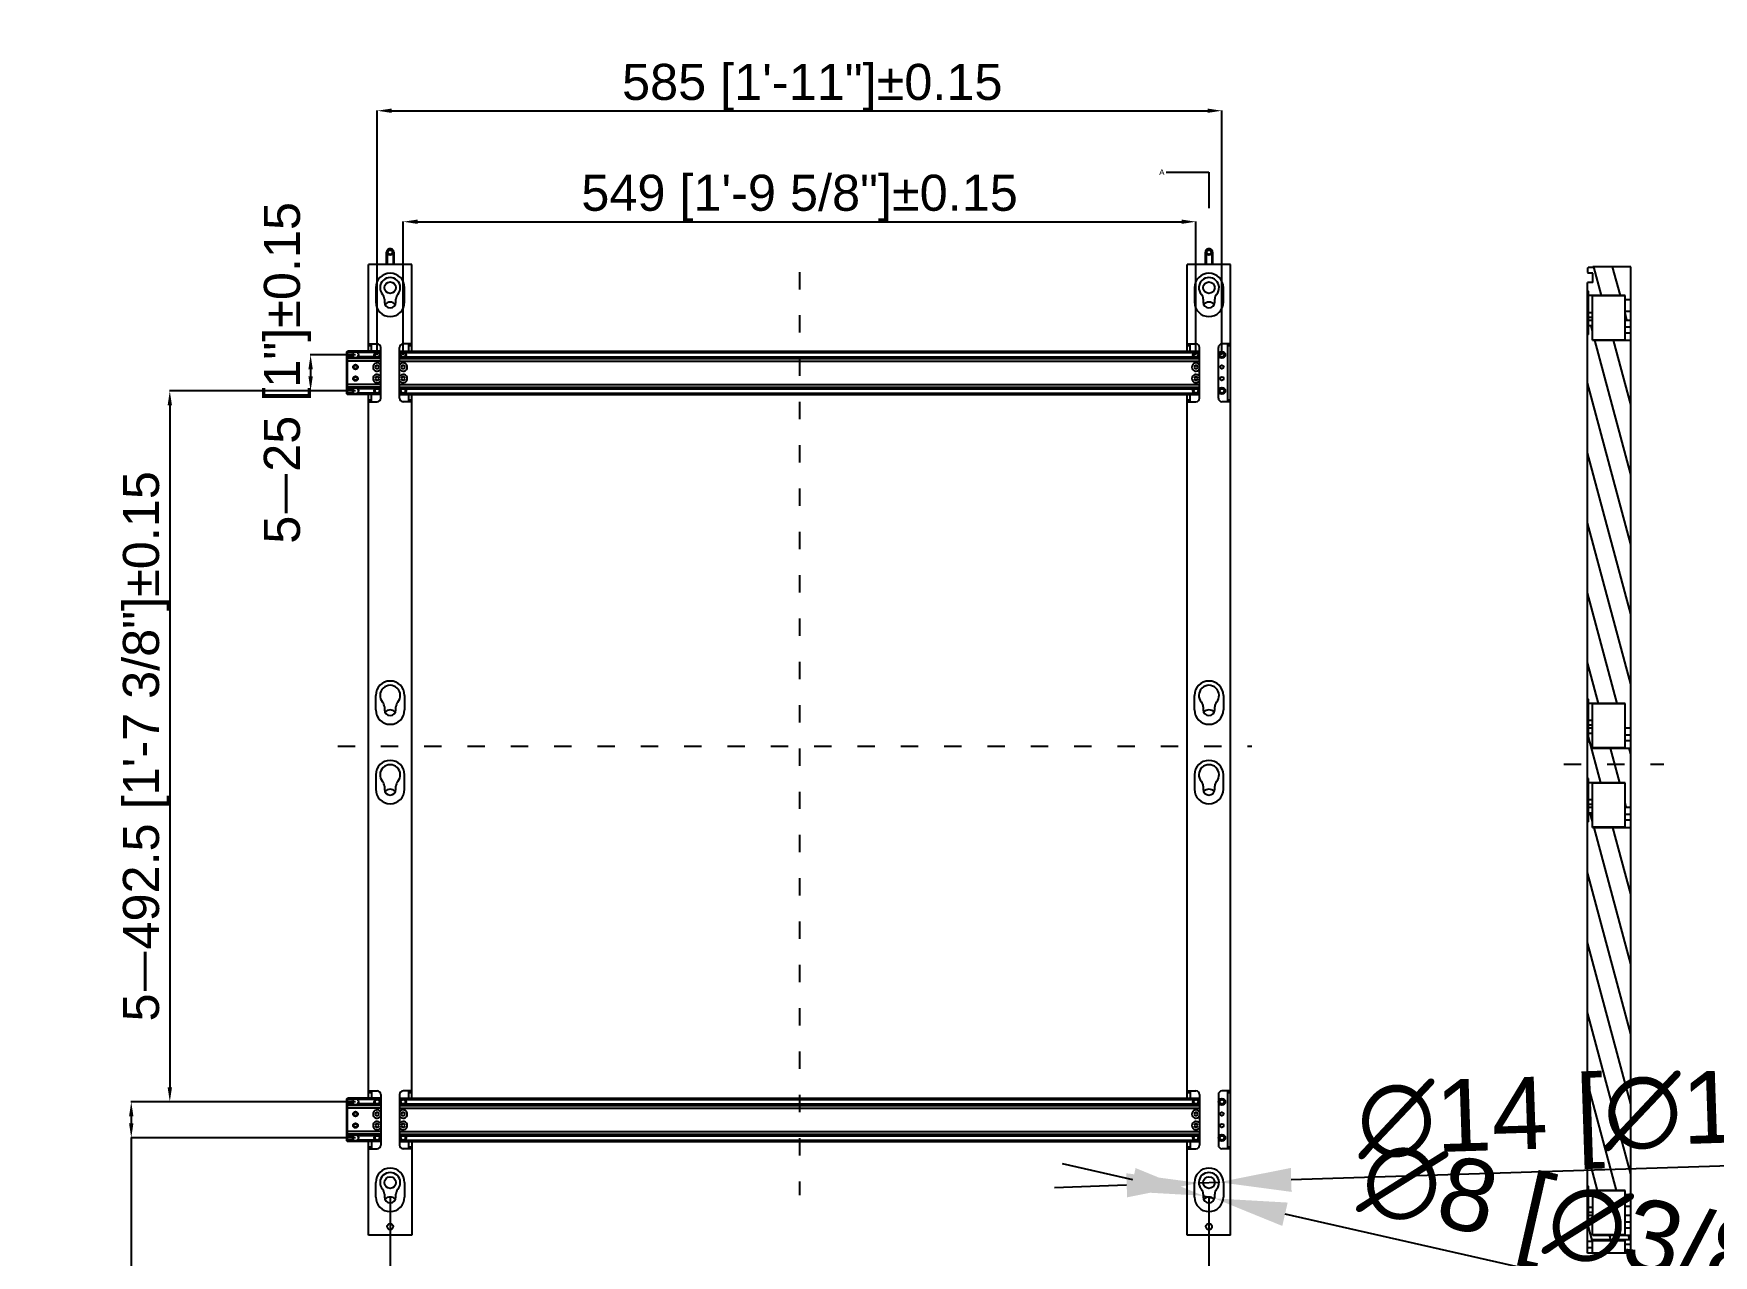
# Model space of a CAD drawing. Header units: millimetres. Extents: x 710 to 26878, y 589 to 5187.
# Drawn here: x 11193 to 12357, y 1411 to 2257 of the extents above; entities that cross this region are included whole.
import ezdxf

# ---------------------------------------------------------------- set-up
doc = ezdxf.new("R2010")
doc.units = ezdxf.units.MM
doc.linetypes.add('ACAD_ISO03W100', pattern=[30, 12, -18])
doc.linetypes.add('CENTER', pattern=[0.6, 0.375, -0.075, 0.075, -0.075])
doc.layers.add('02___PRT_ALL_AXES', color=7, linetype='Continuous')
doc.layers.add('center', color=1, linetype='CENTER')
doc.styles.get("Standard").update_dxf_attribs({"font": 'arial.ttf'})
doc.dimstyles.new('ISO-25', dxfattribs={"dimtxt": 50, "dimasz": 50, "dimexe": 1.25, "dimexo": 0.625, "dimtad": 1, "dimtxsty": 'Standard', "dimcen": 2.5, "dimadec": 0, "dimazin": 0, "dimtfac": 1, "dimtmove": 0, "dimatfit": 3, "dimfxl": 1, "dimarcsym": 0})
doc.dimstyles.get("Standard").update_dxf_attribs({"dimtxt": 0.18, "dimasz": 0.18, "dimexe": 0.18, "dimexo": 0.0625, "dimgap": 0.09, "dimtad": 0, "dimtih": 1, "dimtoh": 1, "dimdec": 4, "dimzin": 0, "dimdsep": 46, "dimtxsty": 'Standard', "dimcen": 0.09, "dimadec": 0, "dimazin": 0, "dimtfac": 1, "dimtdec": 4, "dimtofl": 0, "dimtmove": 0, "dimatfit": 3, "dimfxl": 1, "dimtolj": 1, "dimtzin": 0, "dimarcsym": 0})
doc.dimstyles.new('缩小5倍', dxfattribs={"dimtxt": 25, "dimasz": 10, "dimexe": 0.18, "dimexo": 0.0625, "dimgap": 0.09, "dimtad": 1, "dimtoh": 1, "dimdec": 3, "dimzin": 9, "dimdsep": 46, "dimtxsty": 'Standard', "dimblk": '_FILLED', "dimcen": 0.09, "dimclrd": 256, "dimclre": 256, "dimclrt": 256, "dimazin": 2, "dimtfac": 1, "dimtdec": 3, "dimtofl": 0, "dimtmove": 0, "dimatfit": 3, "dimldrblk": '_FILLED', "dimfxl": 1, "dimtolj": 1, "dimtzin": 0, "dimarcsym": 0})

# ---------------------------------------------------------------- blocks, each defined once
blk = doc.blocks.new('_FILLED')
at = {"color": 0, "linetype": 'ByBlock'}
blk.add_solid([(0, 0), (-1, 0.15), (-1, -0.15)], dxfattribs=at)
blk = doc.blocks.new('*D128')
at = {"lineweight": -2, "transparency": 16777216}
for p, q in [((11449.2, 2035), (11449.2, 2127.3)), ((11459.2, 2127.1), (11988.2, 2127.1)), ((11998.2, 2035), (11998.2, 2127.3))]:
    blk.add_line(p, q, dxfattribs=at)
at = {"layer": 'Defpoints', "color": 0, "transparency": 16777216}
for p in [(11998.2, 2127.1), (11449.2, 2034.9), (11998.2, 2034.9)]:
    blk.add_point(p, dxfattribs=at)
at = {"lineweight": -2, "transparency": 16777216, "xscale": 10, "yscale": 10, "zscale": 10, "rotation": 180}
blk.add_blockref('_FILLED', (11449.2, 2127.1), dxfattribs=at)
at = {"lineweight": -2, "transparency": 16777216, "xscale": 10, "yscale": 10, "zscale": 10}
blk.add_blockref('_FILLED', (11998.2, 2127.1), dxfattribs=at)
at = {"lineweight": -3, "transparency": 16777216, "insert": (11723.7, 2143.4), "char_height": 25, "attachment_point": 5}
blk.add_mtext('\\A1;549 [1\'-9 5/8"]%%P0.15', dxfattribs=at)
blk = doc.blocks.new('*D129')
at = {"lineweight": -2, "transparency": 16777216}
for p, q in [((11431.2, 2035), (11431.2, 2204.2)), ((11441.2, 2204), (12006.2, 2204)), ((12016.2, 2035), (12016.2, 2204.2))]:
    blk.add_line(p, q, dxfattribs=at)
at = {"layer": 'Defpoints', "color": 0, "transparency": 16777216}
for p in [(12016.2, 2204), (11431.2, 2034.9), (12016.2, 2034.9)]:
    blk.add_point(p, dxfattribs=at)
at = {"lineweight": -2, "transparency": 16777216, "xscale": 10, "yscale": 10, "zscale": 10, "rotation": 180}
blk.add_blockref('_FILLED', (11431.2, 2204), dxfattribs=at)
at = {"lineweight": -2, "transparency": 16777216, "xscale": 10, "yscale": 10, "zscale": 10}
blk.add_blockref('_FILLED', (12016.2, 2204), dxfattribs=at)
at = {"lineweight": -3, "transparency": 16777216, "insert": (11732.5, 2220.2), "char_height": 25, "attachment_point": 5}
blk.add_mtext('\\A1;585 [1\'-11"]%%P0.15', dxfattribs=at)
blk = doc.blocks.new('*D130')
at = {"lineweight": -2, "transparency": 16777216}
for p, q in [((11416.1, 2034.9), (11384.9, 2034.9)), ((11385.1, 2024.9), (11385.1, 2019.9)), ((11416.1, 2009.9), (11384.9, 2009.9))]:
    blk.add_line(p, q, dxfattribs=at)
at = {"layer": 'Defpoints', "color": 0, "transparency": 16777216}
for p in [(11416.2, 2034.9), (11385.1, 2009.9), (11416.2, 2009.9)]:
    blk.add_point(p, dxfattribs=at)
at = {"lineweight": -2, "transparency": 16777216, "xscale": 10, "yscale": 10, "zscale": 10}
for p, rotation in [((11385.1, 2034.9), 90), ((11385.1, 2009.9), 270)]:
    blk.add_blockref('_FILLED', p, dxfattribs=dict(at, rotation=rotation))
at = {"lineweight": -3, "transparency": 16777216, "insert": (11369, 2022.4), "char_height": 25, "attachment_point": 5, "rotation": 90}
blk.add_mtext('\\A1;5{\\fSimSun|b0|i0|c134|p2;—}25 [1"]%%P0.15', dxfattribs=at)
blk = doc.blocks.new('*D131')
at = {"lineweight": -2, "transparency": 16777216}
for p, q in [((11416.1, 2009.9), (11287.5, 2009.9)), ((11287.6, 1999.9), (11287.6, 1527.4)), ((11416.1, 1517.4), (11287.5, 1517.4))]:
    blk.add_line(p, q, dxfattribs=at)
at = {"layer": 'Defpoints', "color": 0, "transparency": 16777216}
for p in [(11416.2, 2009.9), (11287.6, 1517.4), (11416.2, 1517.4)]:
    blk.add_point(p, dxfattribs=at)
at = {"lineweight": -2, "transparency": 16777216, "xscale": 10, "yscale": 10, "zscale": 10}
for p, rotation in [((11287.6, 2009.9), 90), ((11287.6, 1517.4), 270)]:
    blk.add_blockref('_FILLED', p, dxfattribs=dict(at, rotation=rotation))
at = {"lineweight": -3, "transparency": 16777216, "insert": (11271.4, 1763.7), "char_height": 25, "attachment_point": 5, "rotation": 90}
blk.add_mtext('\\A1;5{\\fSimSun|b0|i0|c134|p2;—}492.5 [1\'-7 3/8"]%%P0.15', dxfattribs=at)
blk = doc.blocks.new('*D132')
at = {"lineweight": -2, "transparency": 16777216}
for p, q in [((11416.1, 1517.4), (11260.7, 1517.4)), ((11260.9, 1507.4), (11260.9, 1502.4)), ((11416.1, 1492.4), (11260.7, 1492.4)), ((11260.9, 1492.4), (11260.9, 1258.3)), ((11260.9, 1258.3), (11021.5, 1258.3))]:
    blk.add_line(p, q, dxfattribs=at)
at = {"layer": 'Defpoints', "color": 0, "transparency": 16777216}
for p in [(11416.2, 1517.4), (11260.9, 1492.4), (11416.2, 1492.4)]:
    blk.add_point(p, dxfattribs=at)
at = {"lineweight": -2, "transparency": 16777216, "xscale": 10, "yscale": 10, "zscale": 10}
for p, rotation in [((11260.9, 1517.4), 90), ((11260.9, 1492.4), 270)]:
    blk.add_blockref('_FILLED', p, dxfattribs=dict(at, rotation=rotation))
at = {"lineweight": -3, "transparency": 16777216, "insert": (11141.1, 1274.4), "char_height": 25, "attachment_point": 5}
blk.add_mtext('\\A1;5{\\fSimSun|b0|i0|c134|p2;—}25 [1"]%%P0.15', dxfattribs=at)
blk = doc.blocks.new('*D127')
at = {"lineweight": -2, "transparency": 16777216}
for p, q in [((11440.2, 1451.4), (11440.2, 1342.4)), ((12007.2, 1451.4), (12007.2, 1342.4)), ((11450.2, 1342.6), (11997.2, 1342.6))]:
    blk.add_line(p, q, dxfattribs=at)
at = {"layer": 'Defpoints', "color": 0, "transparency": 16777216}
for p in [(11440.2, 1451.4), (12007.2, 1451.4), (12007.2, 1342.6)]:
    blk.add_point(p, dxfattribs=at)
at = {"lineweight": -2, "transparency": 16777216, "xscale": 10, "yscale": 10, "zscale": 10, "rotation": 180}
blk.add_blockref('_FILLED', (11440.2, 1342.6), dxfattribs=at)
at = {"lineweight": -2, "transparency": 16777216, "xscale": 10, "yscale": 10, "zscale": 10}
blk.add_blockref('_FILLED', (12007.2, 1342.6), dxfattribs=at)
at = {"lineweight": -3, "transparency": 16777216, "insert": (11723.7, 1358.9), "char_height": 25, "attachment_point": 5}
blk.add_mtext('\\A1;567 [1\'-10 3/8"]%%P0.15', dxfattribs=at)
blk = doc.blocks.new('*D145')
at = {"color": 0, "lineweight": -2, "transparency": 16777216}
for p, q in [((11954.5, 1463.3), (11905.8, 1474.4)), ((12003.3, 1452.3), (12011.1, 1450.5)), ((12422.2, 1357.6), (12059.9, 1439.5))]:
    blk.add_line(p, q, dxfattribs=at)
at = {"color": 0, "transparency": 16777216}
for points in [[(11956.4, 1471.5), (11952.7, 1455.2), (12003.3, 1452.3)], [(12061.7, 1447.6), (12058, 1431.4), (12011.1, 1450.5)]]:
    blk.add_solid(points, dxfattribs=at)
at = {"layer": 'Defpoints', "color": 0, "transparency": 16777216}
for p in [(12003.3, 1452.3), (12011.1, 1450.5)]:
    blk.add_point(p, dxfattribs=at)
at = {"color": 0, "transparency": 16777216, "insert": (12272.8, 1425.7), "char_height": 50, "attachment_point": 5, "rotation": 347.2603}
blk.add_mtext('∅8 [∅3/8"]', dxfattribs=at)
blk = doc.blocks.new('*D146')
at = {"color": 0, "lineweight": -2, "transparency": 16777216}
for p, q in [((12474.3, 1476.6), (12064.2, 1463.3)), ((11950.2, 1459.6), (11900.3, 1457.9)), ((12000.2, 1461.2), (12014.2, 1461.7))]:
    blk.add_line(p, q, dxfattribs=at)
at = {"color": 0, "transparency": 16777216}
for points in [[(11950, 1467.9), (11950.5, 1451.2), (12000.2, 1461.2)], [(12063.9, 1471.6), (12064.4, 1455), (12014.2, 1461.7)]]:
    blk.add_solid(points, dxfattribs=at)
at = {"layer": 'Defpoints', "color": 0, "transparency": 16777216}
for p in [(12000.2, 1461.2), (12014.2, 1461.7)]:
    blk.add_point(p, dxfattribs=at)
at = {"color": 0, "transparency": 16777216, "insert": (12293.1, 1504.2), "char_height": 50, "attachment_point": 5, "rotation": 1.8659}
blk.add_mtext('∅14 [∅1/2"]', dxfattribs=at)

msp = doc.modelspace()

# ---------------------------------------------------------------- hatches: boundary and pattern name
at = {"linetype": 'Continuous', "lineweight": -3}
h = msp.add_hatch(dxfattribs=at)
h.set_pattern_fill('DEFAULT__1', color=2, scale=12.548463, angle=285, style=0, pattern_type=0)
h.set_pattern_definition([(285, (11771.992, 138.374), (12.120884, 3.24778), [])])
edge = h.paths.add_edge_path()
edge.add_line((12272.8273, 1412.4517), (12269.3273, 1412.4517))
edge.add_line((12269.3273, 1416.3517), (12269.3273, 1412.4517))
edge.add_line((12272.8273, 1416.3517), (12269.3273, 1416.3517))
edge.add_line((12272.8273, 1416.3517), (12272.8273, 1412.4517))
edge = h.paths.add_edge_path()
edge.add_line((12299.3273, 2095.9517), (12299.3273, 2072.9517))
edge.add_line((12299.3273, 2072.9517), (12295.3273, 2072.9517))
edge.add_line((12295.3273, 2075.9517), (12295.3273, 2072.9517))
edge.add_line((12295.3273, 2075.9517), (12270.1273, 2075.9517))
edge.add_line((12270.1273, 2075.9517), (12270.1273, 2078.9517))
edge.add_line((12270.1273, 2078.9517), (12269.3273, 2078.9517))
edge.add_line((12269.3273, 2084.9517), (12269.3273, 2078.9517))
edge.add_line((12273.0273, 2084.9517), (12269.3273, 2084.9517))
edge.add_line((12273.0273, 2084.9517), (12273.0273, 2091.4517))
edge.add_line((12273.0273, 2091.4517), (12269.8273, 2091.4517))
edge.add_line((12269.3273, 2091.9517), (12269.8273, 2091.4517))
edge.add_line((12269.3273, 2094.9517), (12269.3273, 2091.9517))
edge.add_line((12269.3273, 2094.9517), (12269.8273, 2095.4517))
edge.add_line((12273.0273, 2095.4517), (12269.8273, 2095.4517))
edge.add_line((12273.0273, 2095.4517), (12273.0273, 2095.9517))
edge.add_line((12299.3273, 2095.9517), (12273.0273, 2095.9517))
edge = h.paths.add_edge_path()
edge.add_line((12299.3273, 2064.9517), (12299.3273, 2058.9517))
edge.add_line((12295.3273, 2058.9517), (12299.3273, 2058.9517))
edge.add_line((12295.3273, 2064.9517), (12295.3273, 2058.9517))
edge.add_line((12299.3273, 2064.9517), (12295.3273, 2064.9517))
edge = h.paths.add_edge_path()
edge.add_line((12299.3273, 2044.9517), (12299.3273, 1776.4517))
edge.add_line((12295.3273, 1776.4517), (12299.3273, 1776.4517))
edge.add_line((12295.3273, 1793.4517), (12295.3273, 1776.4517))
edge.add_line((12295.3273, 1793.4517), (12270.1273, 1793.4517))
edge.add_line((12270.1273, 1793.4517), (12270.1273, 1796.4517))
edge.add_line((12270.1273, 1796.4517), (12269.3273, 1796.4517))
edge.add_line((12269.3273, 2048.9517), (12269.3273, 1796.4517))
edge.add_line((12270.1273, 2048.9517), (12269.3273, 2048.9517))
edge.add_line((12270.1273, 2048.9517), (12270.1273, 2054.9517))
edge.add_line((12272.8273, 2054.9517), (12270.1273, 2054.9517))
edge.add_line((12272.8273, 2054.9517), (12272.8273, 2044.9517))
edge.add_line((12272.8273, 2044.9517), (12299.3273, 2044.9517))
edge = h.paths.add_edge_path()
edge.add_line((12299.3273, 1762.4517), (12299.3273, 1721.4517))
edge.add_line((12295.3273, 1721.4517), (12299.3273, 1721.4517))
edge.add_line((12295.3273, 1738.4517), (12295.3273, 1721.4517))
edge.add_line((12295.3273, 1738.4517), (12270.1273, 1738.4517))
edge.add_line((12270.1273, 1738.4517), (12270.1273, 1741.4517))
edge.add_line((12270.1273, 1741.4517), (12269.3273, 1741.4517))
edge.add_line((12269.3273, 1766.4517), (12269.3273, 1741.4517))
edge.add_line((12270.1273, 1766.4517), (12269.3273, 1766.4517))
edge.add_line((12270.1273, 1766.4517), (12270.1273, 1772.4517))
edge.add_line((12272.8273, 1772.4517), (12270.1273, 1772.4517))
edge.add_line((12272.8273, 1772.4517), (12272.8273, 1762.4517))
edge.add_line((12272.8273, 1762.4517), (12299.3273, 1762.4517))
edge = h.paths.add_edge_path()
edge.add_line((12299.3273, 1707.4517), (12299.3273, 1452.9517))
edge.add_line((12299.3273, 1452.9517), (12295.3273, 1452.9517))
edge.add_line((12295.3273, 1455.9517), (12295.3273, 1452.9517))
edge.add_line((12295.3273, 1455.9517), (12270.1273, 1455.9517))
edge.add_line((12270.1273, 1455.9517), (12270.1273, 1458.9517))
edge.add_line((12270.1273, 1458.9517), (12269.3273, 1458.9517))
edge.add_line((12269.3273, 1711.4517), (12269.3273, 1458.9517))
edge.add_line((12270.1273, 1711.4517), (12269.3273, 1711.4517))
edge.add_line((12270.1273, 1711.4517), (12270.1273, 1717.4517))
edge.add_line((12272.8273, 1717.4517), (12270.1273, 1717.4517))
edge.add_line((12272.8273, 1717.4517), (12272.8273, 1707.4517))
edge.add_line((12272.8273, 1707.4517), (12299.3273, 1707.4517))
edge = h.paths.add_edge_path()
edge.add_line((12272.8273, 1434.9517), (12272.8273, 1424.9517))
edge.add_line((12272.8273, 1424.9517), (12299.3273, 1424.9517))
edge.add_line((12299.3273, 1424.9517), (12299.3273, 1421.9517))
edge.add_line((12272.8273, 1421.9517), (12299.3273, 1421.9517))
edge.add_line((12272.8273, 1421.9517), (12272.8273, 1420.5517))
edge.add_line((12272.8273, 1420.5517), (12269.3273, 1420.5517))
edge.add_line((12269.3273, 1428.9517), (12269.3273, 1420.5517))
edge.add_line((12270.1273, 1428.9517), (12269.3273, 1428.9517))
edge.add_line((12270.1273, 1428.9517), (12270.1273, 1434.9517))
edge.add_line((12272.8273, 1434.9517), (12270.1273, 1434.9517))
edge = h.paths.add_edge_path()
edge.add_line((12295.3273, 1444.9517), (12295.3273, 1438.9517))
edge.add_line((12299.3273, 1444.9517), (12295.3273, 1444.9517))
edge.add_line((12299.3273, 1444.9517), (12299.3273, 1438.9517))
edge.add_line((12295.3273, 1438.9517), (12299.3273, 1438.9517))

# ---------------------------------------------------------------- linework, layer by layer
at = {"lineweight": -3}
msp.add_line((12007.1961, 2161.4066), (12007.1961, 2136.4066), dxfattribs=at)
at = {"color": 7, "linetype": 'Continuous', "lineweight": -3}
for p, q in [((11437.6961, 2097.4262), (11437.6961, 2105.9262)), ((11442.6961, 2105.9262), (11442.6961, 2097.4262)), ((12004.6961, 2097.4262), (12004.6961, 2105.9262)), ((12009.6961, 2105.9262), (12009.6961, 2097.4262)), ((11425.1961, 2037.4262), (11425.1961, 2097.4262)), ((11455.1961, 2097.4262), (11425.1961, 2097.4262)), ((11455.1961, 2037.4262), (11455.1961, 2097.4262)), ((11992.1961, 2037.4262), (11992.1961, 2097.4262)), ((12022.1961, 2097.4262), (11992.1961, 2097.4262)), ((12022.1961, 1424.9262), (12022.1961, 2097.4262)), ((12269.3273, 2094.9517), (12269.8273, 2095.4517)), ((12269.3273, 2094.9517), (12269.3273, 2091.9517)), ((12273.0273, 2095.4517), (12269.8273, 2095.4517)), ((12273.0273, 2095.4517), (12273.0273, 2095.9517)), ((12299.3273, 2095.9517), (12273.0273, 2095.9517)), ((12299.3273, 1412.4517), (12299.3273, 2095.9517)), ((12269.3273, 2091.9517), (12269.8273, 2091.4517)), ((12269.3273, 1448.9517), (12269.3273, 2084.9517)), ((12273.0273, 2084.9517), (12269.3273, 2084.9517)), ((12273.0273, 2091.4517), (12269.8273, 2091.4517)), ((12273.0273, 2084.9517), (12273.0273, 2091.4517)), ((11430.1961, 2081.4262), (11430.1961, 2071.4262)), ((11436.1961, 2073.4889), (11436.1961, 2071.4262)), ((11444.1961, 2071.4262), (11444.1961, 2073.4889)), ((11450.1961, 2071.4262), (11450.1961, 2081.4262)), ((11997.1961, 2081.4262), (11997.1961, 2071.4262)), ((12003.1961, 2073.4889), (12003.1961, 2071.4262)), ((12011.1961, 2071.4262), (12011.1961, 2073.4889)), ((12017.1961, 2071.4262), (12017.1961, 2081.4262)), ((12270.1273, 2078.9517), (12269.3273, 2078.9517)), ((12270.1273, 2048.9517), (12270.1273, 2078.9517)), ((12295.3273, 2075.9517), (12270.1273, 2075.9517)), ((12272.8273, 2044.9517), (12272.8273, 2075.6599)), ((12295.3273, 2075.6599), (12272.8273, 2075.6599)), ((12295.3273, 2045.3692), (12295.3273, 2075.9517)), ((12299.3273, 2072.9517), (12295.3273, 2072.9517)), ((12269.3273, 2068.9517), (12270.1273, 2068.9517)), ((12269.3273, 2058.9517), (12272.8273, 2058.9517)), ((12270.1273, 2064.3217), (12272.8273, 2064.3217)), ((12270.1273, 2061.0145), (12272.8273, 2061.0145)), ((12299.3273, 2064.9517), (12295.3273, 2064.9517)), ((12295.3273, 2058.9517), (12299.3273, 2058.9517)), ((12270.1273, 2048.9517), (12269.3273, 2048.9517)), ((12272.8273, 2054.9517), (12270.1273, 2054.9517)), ((12299.3273, 2053.9517), (12295.3273, 2053.9517)), ((12299.3273, 2049.9517), (12295.3273, 2049.9517)), ((11410.1961, 2036.9262), (11410.6961, 2037.4262)), ((11410.1961, 2007.9262), (11410.1961, 2036.9262)), ((11414.7264, 2036.4262), (11410.1961, 2036.4262)), ((11410.6961, 2007.4262), (11410.6961, 2037.4262)), ((11433.6961, 2037.4262), (11410.6961, 2037.4262)), ((11425.1961, 2042.4262), (11431.1961, 2042.4262)), ((11425.1961, 2041.4262), (11427.1961, 2041.4262)), ((11427.1961, 2037.4262), (11427.1961, 2042.4262)), ((11433.6961, 2036.4262), (11432.6658, 2036.4262)), ((11433.6961, 2004.9262), (11433.6961, 2039.9262)), ((11446.6961, 2004.9262), (11446.6961, 2039.9262)), ((11446.6961, 2037.4262), (12000.6961, 2037.4262)), ((11446.6961, 2036.4262), (11447.7264, 2036.4262)), ((11455.1961, 2042.4262), (11449.1961, 2042.4262)), ((11453.1961, 2037.4262), (11453.1961, 2042.4262)), ((11453.1961, 2041.4262), (11455.1961, 2041.4262)), ((11992.1961, 2042.4262), (11998.1961, 2042.4262)), ((11992.1961, 2041.4262), (11994.1961, 2041.4262)), ((11994.1961, 2037.4262), (11994.1961, 2042.4262)), ((11999.6658, 2036.4262), (12000.6961, 2036.4262)), ((12000.6961, 2004.9262), (12000.6961, 2039.9262)), ((12013.6961, 2004.9262), (12013.6961, 2039.9262)), ((12022.1961, 2042.4262), (12016.1961, 2042.4262)), ((12020.1961, 2002.4262), (12020.1961, 2042.4262)), ((12020.1961, 2041.4262), (12022.1961, 2041.4262)), ((12272.8273, 2045.3692), (12295.3273, 2045.3692)), ((12272.8273, 2044.9517), (12299.3273, 2044.9517)), ((11414.7264, 2033.4262), (11410.1961, 2033.4262)), ((11410.1961, 2032.9262), (11410.6961, 2032.4262)), ((11433.6961, 2030.4262), (11410.1961, 2030.4262)), ((11433.6961, 2032.4262), (11410.6961, 2032.4262)), ((11430.5511, 2027.5434), (11429.9061, 2026.4262)), ((11429.9061, 2026.4262), (11430.5511, 2025.309)), ((11431.8411, 2027.5434), (11430.5511, 2027.5434)), ((11430.5511, 2025.309), (11431.8411, 2025.309)), ((11432.4861, 2026.4262), (11431.8411, 2027.5434)), ((11431.8411, 2025.309), (11432.4861, 2026.4262)), ((11433.6961, 2033.4262), (11432.6658, 2033.4262)), ((11446.6961, 2033.4262), (11447.7264, 2033.4262)), ((11446.6961, 2032.4262), (12000.6961, 2032.4262)), ((11446.6961, 2030.4262), (12000.6961, 2030.4262)), ((11448.5511, 2027.5434), (11447.9061, 2026.4262)), ((11447.9061, 2026.4262), (11448.5511, 2025.309)), ((11449.8411, 2027.5434), (11448.5511, 2027.5434)), ((11448.5511, 2025.309), (11449.8411, 2025.309)), ((11450.4861, 2026.4262), (11449.8411, 2027.5434)), ((11449.8411, 2025.309), (11450.4861, 2026.4262)), ((11997.5511, 2027.5434), (11996.9061, 2026.4262)), ((11996.9061, 2026.4262), (11997.5511, 2025.309)), ((11998.8411, 2027.5434), (11997.5511, 2027.5434)), ((11997.5511, 2025.309), (11998.8411, 2025.309)), ((11999.4861, 2026.4262), (11998.8411, 2027.5434)), ((11998.8411, 2025.309), (11999.4861, 2026.4262)), ((11999.6658, 2033.4262), (12000.6961, 2033.4262)), ((11433.6961, 2014.4262), (11410.1961, 2014.4262)), ((11410.1961, 2011.9262), (11410.6961, 2012.4262)), ((11433.6961, 2012.4262), (11410.6961, 2012.4262)), ((11430.5511, 2019.5434), (11429.9061, 2018.4262)), ((11429.9061, 2018.4262), (11430.5511, 2017.309)), ((11431.8411, 2019.5434), (11430.5511, 2019.5434)), ((11430.5511, 2017.309), (11431.8411, 2017.309)), ((11432.4861, 2018.4262), (11431.8411, 2019.5434)), ((11431.8411, 2017.309), (11432.4861, 2018.4262)), ((11446.6961, 2014.4262), (12000.6961, 2014.4262)), ((11446.6961, 2012.4262), (12000.6961, 2012.4262)), ((11448.5511, 2019.5434), (11447.9061, 2018.4262)), ((11447.9061, 2018.4262), (11448.5511, 2017.309)), ((11449.8411, 2019.5434), (11448.5511, 2019.5434)), ((11448.5511, 2017.309), (11449.8411, 2017.309)), ((11450.4861, 2018.4262), (11449.8411, 2019.5434)), ((11449.8411, 2017.309), (11450.4861, 2018.4262)), ((11997.5511, 2019.5434), (11996.9061, 2018.4262)), ((11996.9061, 2018.4262), (11997.5511, 2017.309)), ((11998.8411, 2019.5434), (11997.5511, 2019.5434)), ((11997.5511, 2017.309), (11998.8411, 2017.309)), ((11999.4861, 2018.4262), (11998.8411, 2019.5434)), ((11998.8411, 2017.309), (11999.4861, 2018.4262)), ((11414.7264, 2011.4262), (11410.1961, 2011.4262)), ((11414.7264, 2008.4262), (11410.1961, 2008.4262)), ((11410.1961, 2007.9262), (11410.6961, 2007.4262)), ((11433.6961, 2007.4262), (11410.6961, 2007.4262)), ((11425.1961, 1519.9262), (11425.1961, 2007.4262)), ((11427.1961, 2003.4262), (11425.1961, 2003.4262)), ((11425.1961, 2002.4262), (11431.1961, 2002.4262)), ((11427.1961, 2002.4262), (11427.1961, 2007.4262)), ((11433.6961, 2011.4262), (11432.6658, 2011.4262)), ((11433.6961, 2008.4262), (11432.6658, 2008.4262)), ((11446.6961, 2011.4262), (11447.7264, 2011.4262)), ((11446.6961, 2008.4262), (11447.7264, 2008.4262)), ((11446.6961, 2007.4262), (12000.6961, 2007.4262)), ((11455.1961, 2002.4262), (11449.1961, 2002.4262)), ((11453.1961, 2002.4262), (11453.1961, 2007.4262)), ((11455.1961, 2003.4262), (11453.1961, 2003.4262)), ((11455.1961, 1519.9262), (11455.1961, 2007.4262)), ((11992.1961, 1519.9262), (11992.1961, 2007.4262)), ((11994.1961, 2003.4262), (11992.1961, 2003.4262)), ((11992.1961, 2002.4262), (11998.1961, 2002.4262)), ((11994.1961, 2002.4262), (11994.1961, 2007.4262)), ((11999.6658, 2011.4262), (12000.6961, 2011.4262)), ((11999.6658, 2008.4262), (12000.6961, 2008.4262)), ((12022.1961, 2002.4262), (12016.1961, 2002.4262)), ((12022.1961, 2003.4262), (12020.1961, 2003.4262)), ((11430.1961, 1788.9262), (11430.1961, 1798.9262)), ((11450.1961, 1798.9262), (11450.1961, 1788.9262)), ((11997.1961, 1788.9262), (11997.1961, 1798.9262)), ((12017.1961, 1798.9262), (12017.1961, 1788.9262)), ((12270.1273, 1796.4517), (12269.3273, 1796.4517)), ((12270.1273, 1766.4517), (12270.1273, 1796.4517)), ((12295.3273, 1793.4517), (12270.1273, 1793.4517)), ((12272.8273, 1762.4517), (12272.8273, 1793.1599)), ((12295.3273, 1793.1599), (12272.8273, 1793.1599)), ((12295.3273, 1762.8692), (12295.3273, 1793.4517)), ((11436.1961, 1790.9889), (11436.1961, 1788.9262)), ((11444.1961, 1788.9262), (11444.1961, 1790.9889)), ((12003.1961, 1790.9889), (12003.1961, 1788.9262)), ((12011.1961, 1788.9262), (12011.1961, 1790.9889)), ((12269.3273, 1786.4517), (12270.1273, 1786.4517)), ((12270.1273, 1781.8217), (12272.8273, 1781.8217)), ((12269.3273, 1776.4517), (12272.8273, 1776.4517)), ((12270.1273, 1778.5145), (12272.8273, 1778.5145)), ((12272.8273, 1772.4517), (12270.1273, 1772.4517)), ((12295.3273, 1776.4517), (12299.3273, 1776.4517)), ((12299.3273, 1771.4517), (12295.3273, 1771.4517)), ((12270.1273, 1766.4517), (12269.3273, 1766.4517)), ((12272.8273, 1762.8692), (12295.3273, 1762.8692)), ((12272.8273, 1762.4517), (12299.3273, 1762.4517)), ((12299.3273, 1767.4517), (12295.3273, 1767.4517)), ((11430.1961, 1743.9262), (11430.1961, 1733.9262)), ((11436.1961, 1735.9889), (11436.1961, 1733.9262)), ((11444.1961, 1733.9262), (11444.1961, 1735.9889)), ((11450.1961, 1733.9262), (11450.1961, 1743.9262)), ((11997.1961, 1743.9262), (11997.1961, 1733.9262)), ((12003.1961, 1735.9889), (12003.1961, 1733.9262)), ((12011.1961, 1733.9262), (12011.1961, 1735.9889)), ((12017.1961, 1733.9262), (12017.1961, 1743.9262)), ((12270.1273, 1741.4517), (12269.3273, 1741.4517)), ((12270.1273, 1711.4517), (12270.1273, 1741.4517)), ((12295.3273, 1738.4517), (12270.1273, 1738.4517)), ((12272.8273, 1707.4517), (12272.8273, 1738.1599)), ((12295.3273, 1738.1599), (12272.8273, 1738.1599)), ((12295.3273, 1707.8692), (12295.3273, 1738.4517)), ((12269.3273, 1731.4517), (12270.1273, 1731.4517)), ((12270.1273, 1726.8217), (12272.8273, 1726.8217)), ((12270.1273, 1723.5145), (12272.8273, 1723.5145)), ((12269.3273, 1721.4517), (12272.8273, 1721.4517)), ((12270.1273, 1711.4517), (12269.3273, 1711.4517)), ((12272.8273, 1717.4517), (12270.1273, 1717.4517)), ((12295.3273, 1721.4517), (12299.3273, 1721.4517)), ((12299.3273, 1716.4517), (12295.3273, 1716.4517)), ((12299.3273, 1712.4517), (12295.3273, 1712.4517)), ((12272.8273, 1707.8692), (12295.3273, 1707.8692)), ((12272.8273, 1707.4517), (12299.3273, 1707.4517)), ((11425.1961, 1524.9262), (11431.1961, 1524.9262)), ((11425.1961, 1523.9262), (11427.1961, 1523.9262)), ((11427.1961, 1524.9262), (11427.1961, 1519.9262)), ((11455.1961, 1524.9262), (11449.1961, 1524.9262)), ((11453.1961, 1519.9262), (11453.1961, 1524.9262)), ((11453.1961, 1523.9262), (11455.1961, 1523.9262)), ((11992.1961, 1524.9262), (11998.1961, 1524.9262)), ((11992.1961, 1523.9262), (11994.1961, 1523.9262)), ((11994.1961, 1524.9262), (11994.1961, 1519.9262)), ((12022.1961, 1524.9262), (12016.1961, 1524.9262)), ((12020.1961, 1484.9262), (12020.1961, 1524.9262)), ((12020.1961, 1523.9262), (12022.1961, 1523.9262)), ((11410.1961, 1519.4262), (11410.6961, 1519.9262)), ((11410.1961, 1490.4262), (11410.1961, 1519.4262)), ((11414.7264, 1518.9262), (11410.1961, 1518.9262)), ((11414.7264, 1515.9262), (11410.1961, 1515.9262)), ((11410.1961, 1515.4262), (11410.6961, 1514.9262)), ((11433.6961, 1512.9262), (11410.1961, 1512.9262)), ((11410.6961, 1489.9262), (11410.6961, 1519.9262)), ((11433.6961, 1519.9262), (11410.6961, 1519.9262)), ((11433.6961, 1514.9262), (11410.6961, 1514.9262)), ((11433.6961, 1518.9262), (11432.6658, 1518.9262)), ((11433.6961, 1515.9262), (11432.6658, 1515.9262)), ((11433.6961, 1522.4262), (11433.6961, 1487.4262)), ((11446.6961, 1522.4262), (11446.6961, 1487.4262)), ((11446.6961, 1519.9262), (12000.6961, 1519.9262)), ((11446.6961, 1518.9262), (11447.7264, 1518.9262)), ((11446.6961, 1515.9262), (11447.7264, 1515.9262)), ((11446.6961, 1514.9262), (12000.6961, 1514.9262)), ((11446.6961, 1512.9262), (12000.6961, 1512.9262)), ((11999.6658, 1518.9262), (12000.6961, 1518.9262)), ((11999.6658, 1515.9262), (12000.6961, 1515.9262)), ((12000.6961, 1522.4262), (12000.6961, 1487.4262)), ((12013.6961, 1522.4262), (12013.6961, 1487.4262)), ((11430.5511, 1510.0434), (11429.9061, 1508.9262)), ((11429.9061, 1508.9262), (11430.5511, 1507.809)), ((11430.5511, 1502.0434), (11429.9061, 1500.9262)), ((11429.9061, 1500.9262), (11430.5511, 1499.809)), ((11431.8411, 1510.0434), (11430.5511, 1510.0434)), ((11430.5511, 1507.809), (11431.8411, 1507.809)), ((11431.8411, 1502.0434), (11430.5511, 1502.0434)), ((11432.4861, 1508.9262), (11431.8411, 1510.0434)), ((11431.8411, 1507.809), (11432.4861, 1508.9262)), ((11432.4861, 1500.9262), (11431.8411, 1502.0434)), ((11431.8411, 1499.809), (11432.4861, 1500.9262)), ((11448.5511, 1510.0434), (11447.9061, 1508.9262)), ((11447.9061, 1508.9262), (11448.5511, 1507.809)), ((11448.5511, 1502.0434), (11447.9061, 1500.9262)), ((11447.9061, 1500.9262), (11448.5511, 1499.809)), ((11449.8411, 1510.0434), (11448.5511, 1510.0434)), ((11448.5511, 1507.809), (11449.8411, 1507.809)), ((11449.8411, 1502.0434), (11448.5511, 1502.0434)), ((11450.4861, 1508.9262), (11449.8411, 1510.0434)), ((11449.8411, 1507.809), (11450.4861, 1508.9262)), ((11450.4861, 1500.9262), (11449.8411, 1502.0434)), ((11449.8411, 1499.809), (11450.4861, 1500.9262)), ((11997.5511, 1510.0434), (11996.9061, 1508.9262)), ((11996.9061, 1508.9262), (11997.5511, 1507.809)), ((11997.5511, 1502.0434), (11996.9061, 1500.9262)), ((11996.9061, 1500.9262), (11997.5511, 1499.809)), ((11998.8411, 1510.0434), (11997.5511, 1510.0434)), ((11997.5511, 1507.809), (11998.8411, 1507.809)), ((11998.8411, 1502.0434), (11997.5511, 1502.0434)), ((11999.4861, 1508.9262), (11998.8411, 1510.0434)), ((11998.8411, 1507.809), (11999.4861, 1508.9262)), ((11999.4861, 1500.9262), (11998.8411, 1502.0434)), ((11998.8411, 1499.809), (11999.4861, 1500.9262)), ((11433.6961, 1496.9262), (11410.1961, 1496.9262)), ((11410.1961, 1494.4262), (11410.6961, 1494.9262)), ((11414.7264, 1493.9262), (11410.1961, 1493.9262)), ((11414.7264, 1490.9262), (11410.1961, 1490.9262)), ((11410.1961, 1490.4262), (11410.6961, 1489.9262)), ((11433.6961, 1494.9262), (11410.6961, 1494.9262)), ((11433.6961, 1489.9262), (11410.6961, 1489.9262)), ((11425.1961, 1424.9262), (11425.1961, 1489.9262)), ((11427.1961, 1489.9262), (11427.1961, 1484.9262)), ((11430.5511, 1499.809), (11431.8411, 1499.809)), ((11433.6961, 1493.9262), (11432.6658, 1493.9262)), ((11433.6961, 1490.9262), (11432.6658, 1490.9262)), ((11446.6961, 1496.9262), (12000.6961, 1496.9262)), ((11446.6961, 1494.9262), (12000.6961, 1494.9262)), ((11446.6961, 1493.9262), (11447.7264, 1493.9262)), ((11446.6961, 1490.9262), (11447.7264, 1490.9262)), ((11446.6961, 1489.9262), (12000.6961, 1489.9262)), ((11448.5511, 1499.809), (11449.8411, 1499.809)), ((11453.1961, 1484.9262), (11453.1961, 1489.9262)), ((11455.1961, 1489.9262), (11455.1961, 1424.9262)), ((11992.1961, 1424.9262), (11992.1961, 1489.9262)), ((11994.1961, 1489.9262), (11994.1961, 1484.9262)), ((11997.5511, 1499.809), (11998.8411, 1499.809)), ((11999.6658, 1493.9262), (12000.6961, 1493.9262)), ((11999.6658, 1490.9262), (12000.6961, 1490.9262)), ((11427.1961, 1485.9262), (11425.1961, 1485.9262)), ((11425.1961, 1484.9262), (11431.1961, 1484.9262)), ((11455.1961, 1484.9262), (11449.1961, 1484.9262)), ((11455.1961, 1485.9262), (11453.1961, 1485.9262)), ((11994.1961, 1485.9262), (11992.1961, 1485.9262)), ((11992.1961, 1484.9262), (11998.1961, 1484.9262)), ((12022.1961, 1484.9262), (12016.1961, 1484.9262)), ((12022.1961, 1485.9262), (12020.1961, 1485.9262)), ((12270.1273, 1458.9517), (12269.3273, 1458.9517)), ((12270.1273, 1444.3217), (12270.1273, 1458.9517)), ((12295.3273, 1455.9517), (12270.1273, 1455.9517)), ((12295.3273, 1455.6599), (12272.8273, 1455.6599)), ((12295.3273, 1425.3692), (12295.3273, 1455.9517)), ((12299.3273, 1452.9517), (12295.3273, 1452.9517)), ((12299.3273, 1444.9517), (12295.3273, 1444.9517)), ((12269.3273, 1412.4517), (12269.3273, 1438.9517)), ((12270.1273, 1428.9517), (12270.1273, 1438.9517)), ((12272.8273, 1434.9517), (12270.1273, 1434.9517)), ((12272.8273, 1424.9517), (12272.8273, 1438.9517)), ((12295.3273, 1438.9517), (12299.3273, 1438.9517)), ((12299.3273, 1433.9517), (12295.3273, 1433.9517)), ((11455.1961, 1424.9262), (11425.1961, 1424.9262)), ((12022.1961, 1424.9262), (11992.1961, 1424.9262)), ((12270.1273, 1428.9517), (12269.3273, 1428.9517)), ((12272.8273, 1420.5517), (12269.3273, 1420.5517)), ((12272.8273, 1425.3692), (12295.3273, 1425.3692)), ((12272.8273, 1424.9517), (12299.3273, 1424.9517)), ((12272.8273, 1421.9517), (12299.3273, 1421.9517)), ((12272.8273, 1412.4517), (12272.8273, 1421.9517)), ((12272.8273, 1421.324), (12295.3273, 1421.324)), ((12299.3273, 1429.9517), (12295.3273, 1429.9517)), ((12295.3273, 1412.4517), (12295.3273, 1421.324)), ((12272.8273, 1416.3517), (12269.3273, 1416.3517)), ((12299.3273, 1412.4517), (12269.3273, 1412.4517)), ((12299.3273, 1418.4517), (12295.3273, 1418.4517))]:
    msp.add_line(p, q, dxfattribs=at)
for centre, radius in [((11440.1961, 2105.9262), 2), ((11440.1961, 2105.9262), 1.5), ((12007.1961, 2105.9262), 2), ((12007.1961, 2105.9262), 1.5), ((11431.1961, 2034.9262), 2), ((11431.1961, 2034.9262), 1.5), ((11449.1961, 2034.9262), 2), ((11449.1961, 2034.9262), 1.5), ((11998.1961, 2034.9262), 2), ((11998.1961, 2034.9262), 1.5), ((12016.1961, 2034.9262), 2.3), ((12016.1961, 2034.9262), 2), ((12016.1961, 2034.9262), 1.5), ((11416.1961, 2026.4262), 1.65), ((11416.1961, 2026.4262), 1.15), ((11416.1961, 2018.4262), 1.65), ((11416.1961, 2018.4262), 1.15), ((11431.1961, 2009.9262), 2), ((11431.1961, 2009.9262), 1.5), ((11449.1961, 2009.9262), 2), ((11449.1961, 2009.9262), 1.5), ((11998.1961, 2009.9262), 2), ((11998.1961, 2009.9262), 1.5), ((12016.1961, 2009.9262), 2.3), ((12016.1961, 2009.9262), 2), ((12016.1961, 2009.9262), 1.5), ((11431.1961, 1517.4262), 2), ((11431.1961, 1517.4262), 1.5), ((11449.1961, 1517.4262), 2), ((11449.1961, 1517.4262), 1.5), ((11998.1961, 1517.4262), 2), ((11998.1961, 1517.4262), 1.5), ((12016.1961, 1517.4262), 2.3), ((12016.1961, 1517.4262), 2), ((12016.1961, 1517.4262), 1.5), ((11416.1961, 1508.9262), 1.65), ((11416.1961, 1500.9262), 1.65), ((11416.1961, 1508.9262), 1.15), ((11416.1961, 1500.9262), 1.15), ((11431.1961, 1492.4262), 2), ((11431.1961, 1492.4262), 1.5), ((11449.1961, 1492.4262), 2), ((11449.1961, 1492.4262), 1.5), ((11998.1961, 1492.4262), 2), ((11998.1961, 1492.4262), 1.5), ((12016.1961, 1492.4262), 2.3), ((12016.1961, 1492.4262), 2), ((12016.1961, 1492.4262), 1.5)]:
    msp.add_circle(centre, radius, dxfattribs=at)
for centre, radius, start, end in [((11440.1961, 2105.9262), 2.5, 143.1301024, 180), ((11440.1961, 2105.9262), 2.5, 0, 36.8698976), ((12007.1961, 2105.9262), 2.5, 143.1301024, 180), ((12007.1961, 2105.9262), 2.5, 0, 36.8698976), ((11440.1961, 2081.4262), 10, 0, 180), ((11440.1961, 2081.4262), 7, 318.5903779, 221.4096221), ((12007.1961, 2081.4262), 10, 0, 180), ((12007.1961, 2081.4262), 7, 318.5903779, 221.4096221), ((11440.1961, 2071.4262), 10, 180, 0), ((11431.1961, 2073.4889), 5, 0, 41.4096221), ((11440.1961, 2071.4262), 4, 180, 0), ((11440.1961, 2066.4262), 5, 43.1307544, 136.8692456), ((11449.1961, 2073.4889), 5, 138.5903779, 180), ((12007.1961, 2071.4262), 10, 180, 0), ((11998.1961, 2073.4889), 5, 0, 41.4096221), ((12007.1961, 2071.4262), 4, 180, 0), ((12007.1961, 2066.4262), 5, 43.1307544, 136.8692456), ((12016.1961, 2073.4889), 5, 138.5903779, 180), ((11431.1961, 2039.9262), 2.5, 0, 90), ((11449.1961, 2039.9262), 2.5, 90, 180), ((11998.1961, 2039.9262), 2.5, 0, 90), ((12016.1961, 2039.9262), 2.5, 90, 180), ((11431.1961, 2004.9262), 2.5, 270, 0), ((11449.1961, 2004.9262), 2.5, 180, 270), ((11998.1961, 2004.9262), 2.5, 270, 0), ((12016.1961, 2004.9262), 2.5, 180, 270), ((11440.1961, 1798.9262), 10, 0, 180), ((11440.1961, 1798.9262), 7, 318.5903779, 221.4096221), ((12007.1961, 1798.9262), 10, 0, 180), ((12007.1961, 1798.9262), 7, 318.5903779, 221.4096221), ((11431.1961, 1790.9889), 5, 0, 41.4096221), ((11449.1961, 1790.9889), 5, 138.5903779, 180), ((11998.1961, 1790.9889), 5, 0, 41.4096221), ((12016.1961, 1790.9889), 5, 138.5903779, 180), ((11440.1961, 1788.9262), 10, 180, 0), ((11440.1961, 1788.9262), 4, 180, 0), ((11440.1961, 1783.9262), 5, 43.1307544, 136.8692456), ((12007.1961, 1788.9262), 10, 180, 0), ((12007.1961, 1788.9262), 4, 180, 0), ((12007.1961, 1783.9262), 5, 43.1307544, 136.8692456), ((11440.1961, 1743.9262), 10, 0, 180), ((11440.1961, 1743.9262), 7, 318.5903779, 221.4096221), ((12007.1961, 1743.9262), 10, 0, 180), ((12007.1961, 1743.9262), 7, 318.5903779, 221.4096221), ((11440.1961, 1733.9262), 10, 180, 0), ((11431.1961, 1735.9889), 5, 0, 41.4096221), ((11440.1961, 1733.9262), 4, 180, 0), ((11440.1961, 1728.9262), 5, 43.1307544, 136.8692456), ((11449.1961, 1735.9889), 5, 138.5903779, 180), ((12007.1961, 1733.9262), 10, 180, 0), ((11998.1961, 1735.9889), 5, 0, 41.4096221), ((12007.1961, 1733.9262), 4, 180, 0), ((12007.1961, 1728.9262), 5, 43.1307544, 136.8692456), ((12016.1961, 1735.9889), 5, 138.5903779, 180), ((11431.1961, 1522.4262), 2.5, 0, 90), ((11449.1961, 1522.4262), 2.5, 90, 180), ((11998.1961, 1522.4262), 2.5, 0, 90), ((12016.1961, 1522.4262), 2.5, 90, 180), ((11431.1961, 1487.4262), 2.5, 270, 0), ((11449.1961, 1487.4262), 2.5, 180, 270), ((11998.1961, 1487.4262), 2.5, 270, 0), ((12016.1961, 1487.4262), 2.5, 180, 270), ((11440.1961, 1446.4262), 5, 43.1307544, 136.8692456), ((12007.1961, 1446.4262), 5, 43.1307544, 136.8692456)]:
    msp.add_arc(centre, radius, start, end, dxfattribs=at)
at = {"layer": '02___PRT_ALL_AXES', "color": 7, "linetype": 'Continuous', "lineweight": -3}
for p, q in [((11438.1961, 2107.4262), (11438.1961, 2097.4262)), ((11442.1961, 2107.4262), (11442.1961, 2097.4262)), ((12005.1961, 2107.4262), (12005.1961, 2097.4262)), ((12009.1961, 2107.4262), (12009.1961, 2097.4262)), ((11429.7264, 2036.4262), (11417.6658, 2036.4262)), ((11450.6658, 2036.4262), (11996.7264, 2036.4262)), ((11429.7264, 2033.4262), (11417.6658, 2033.4262)), ((11450.6658, 2033.4262), (11996.7264, 2033.4262)), ((11429.7264, 2011.4262), (11417.6658, 2011.4262)), ((11429.7264, 2008.4262), (11417.6658, 2008.4262)), ((11450.6658, 2011.4262), (11996.7264, 2011.4262)), ((11450.6658, 2008.4262), (11996.7264, 2008.4262)), ((11429.7264, 1518.9262), (11417.6658, 1518.9262)), ((11429.7264, 1515.9262), (11417.6658, 1515.9262)), ((11450.6658, 1518.9262), (11996.7264, 1518.9262)), ((11450.6658, 1515.9262), (11996.7264, 1515.9262)), ((11429.7264, 1493.9262), (11417.6658, 1493.9262)), ((11429.7264, 1490.9262), (11417.6658, 1490.9262)), ((11450.6658, 1493.9262), (11996.7264, 1493.9262)), ((11450.6658, 1490.9262), (11996.7264, 1490.9262)), ((11430.1961, 1451.4262), (11430.1961, 1461.4262)), ((11450.1961, 1461.4262), (11450.1961, 1451.4262)), ((11997.1961, 1451.4262), (11997.1961, 1461.4262)), ((12017.1961, 1461.4262), (12017.1961, 1451.4262)), ((12272.8273, 1455.6599), (12272.8273, 1438.9517)), ((11436.1961, 1453.4889), (11436.1961, 1451.4262)), ((11444.1961, 1451.4262), (11444.1961, 1453.4889)), ((12003.1961, 1453.4889), (12003.1961, 1451.4262)), ((12011.1961, 1451.4262), (12011.1961, 1453.4889)), ((12269.3273, 1448.9517), (12270.1273, 1448.9517)), ((12269.3273, 1438.9517), (12269.3273, 1448.9517)), ((12270.1273, 1444.3217), (12272.8273, 1444.3217)), ((12270.1273, 1438.9517), (12270.1273, 1444.3217)), ((12269.3273, 1438.9517), (12272.8273, 1438.9517)), ((12270.1273, 1441.0145), (12272.8273, 1441.0145))]:
    msp.add_line(p, q, dxfattribs=at)
for centre, radius in [((11440.1961, 2081.4262), 4), ((12007.1961, 2081.4262), 4), ((11416.1961, 2034.9262), 2.1), ((11431.1961, 2034.9262), 2.1), ((11449.1961, 2034.9262), 2.1), ((11998.1961, 2034.9262), 2.1), ((12016.1961, 2026.4262), 1.25), ((12016.1961, 2018.4262), 1.25), ((11416.1961, 2009.9262), 2.1), ((11431.1961, 2009.9262), 2.1), ((11449.1961, 2009.9262), 2.1), ((11998.1961, 2009.9262), 2.1), ((11416.1961, 1517.4262), 2.1), ((11431.1961, 1517.4262), 2.1), ((11449.1961, 1517.4262), 2.1), ((11998.1961, 1517.4262), 2.1), ((12016.1961, 1508.9262), 1.25), ((12016.1961, 1500.9262), 1.25), ((11416.1961, 1492.4262), 2.1), ((11431.1961, 1492.4262), 2.1), ((11449.1961, 1492.4262), 2.1), ((11998.1961, 1492.4262), 2.1), ((11440.1961, 1461.4262), 4), ((12007.1961, 1461.4262), 4), ((11440.1961, 1430.9262), 2.1), ((12007.1961, 1430.9262), 2.1)]:
    msp.add_circle(centre, radius, dxfattribs=at)
for centre, radius, start, end in [((11440.1961, 2105.9262), 2.5, 36.8698976, 143.1301024), ((12007.1961, 2105.9262), 2.5, 36.8698976, 143.1301024), ((11431.1961, 2026.4262), 2.84, 28.0842123, 331.9157877), ((11449.1961, 2026.4262), 2.84, 208.0842123, 151.9157877), ((11998.1961, 2026.4262), 2.84, 28.0842123, 331.9157877), ((11431.1961, 2018.4262), 2.84, 28.0842123, 331.9157877), ((11449.1961, 2018.4262), 2.84, 208.0842123, 151.9157877), ((11998.1961, 2018.4262), 2.84, 28.0842123, 331.9157877), ((11431.1961, 1508.9262), 2.84, 28.0842123, 331.9157877), ((11431.1961, 1500.9262), 2.84, 28.0842123, 331.9157877), ((11449.1961, 1508.9262), 2.84, 208.0842123, 151.9157877), ((11449.1961, 1500.9262), 2.84, 208.0842123, 151.9157877), ((11998.1961, 1508.9262), 2.84, 28.0842123, 331.9157877), ((11998.1961, 1500.9262), 2.84, 28.0842123, 331.9157877), ((11440.1961, 1461.4262), 10, 0, 180), ((11440.1961, 1461.4262), 7, 318.5903779, 221.4096221), ((12007.1961, 1461.4262), 10, 0, 180), ((12007.1961, 1461.4262), 7, 318.5903779, 221.4096221), ((11431.1961, 1453.4889), 5, 0, 41.4096221), ((11449.1961, 1453.4889), 5, 138.5903779, 180), ((11998.1961, 1453.4889), 5, 0, 41.4096221), ((12016.1961, 1453.4889), 5, 138.5903779, 180), ((11440.1961, 1451.4262), 10, 180, 0), ((11440.1961, 1451.4262), 4, 180, 0), ((12007.1961, 1451.4262), 10, 180, 0), ((12007.1961, 1451.4262), 4, 180, 0)]:
    msp.add_arc(centre, radius, start, end, dxfattribs=at)
at = {"layer": 'center', "linetype": 'ACAD_ISO03W100', "lineweight": -3}
for p, q in [((11723.6961, 2092.2592), (11723.6961, 1452.6338)), ((11403.8464, 1763.6762), (12036.8887, 1763.6762)), ((12252.8729, 1751.2017), (12322.2105, 1751.2017))]:
    msp.add_line(p, q, dxfattribs=at)

# ---------------------------------------------------------------- texts
at = {"color": 7, "linetype": 'Continuous', "lineweight": -3, "insert": (11972.7233, 2163.391), "char_height": 3.9688, "width": 25.4, "attachment_point": 1, "line_spacing_factor": 0.9}
msp.add_mtext('A', dxfattribs=at)

# ---------------------------------------------------------------- dimensions: what is measured, and where the dimension line sits
at = {"lineweight": -3}
dim = msp.add_linear_dim(base=(12016.1961, 2204.0493), p1=(11431.1961, 2034.9262), p2=(12016.1961, 2034.9262), text='<>%%P0.15', dimstyle='缩小5倍', dxfattribs=at)
dim.commit()
dim.dimension.update_dxf_attribs({"geometry": '*D129', "text_midpoint": (11732.5013, 2204.0493), "dimtype": 160})
at = {"color": 1, "lineweight": -3}
for base, p1, p2, picture, middle in [((11998.1961, 2127.127), (11449.1961, 2034.9262), (11998.1961, 2034.9262), '*D128', (11723.6961, 2127.127)), ((12007.1961, 1342.5912), (11440.1961, 1451.4262), (12007.1961, 1451.4262), '*D127', (11723.6961, 1342.5912))]:
    dim = msp.add_linear_dim(base=base, p1=p1, p2=p2, text='<>%%P0.15', dimstyle='缩小5倍', dxfattribs=at)
    dim.commit()
    dim.dimension.update_dxf_attribs({"geometry": picture, "text_midpoint": middle, "dimtype": 160})
for base, p1, p2, picture, middle in [((11385.1269, 2009.9262), (11416.1961, 2034.9262), (11416.1961, 2009.9262), '*D130', (11385.1269, 2022.4262)), ((11287.6443, 1517.4262), (11416.1961, 2009.9262), (11416.1961, 1517.4262), '*D131', (11287.6443, 1763.6762)), ((11260.8571, 1492.4262), (11416.1961, 1517.4262), (11416.1961, 1492.4262), '*D132', (11141.1421, 1258.2524))]:
    dim = msp.add_linear_dim(base=base, p1=p1, p2=p2, angle=90, text='5{\\fSimSun|b0|i0|c134|p2;—}<>%%P0.15', dimstyle='缩小5倍', dxfattribs=at)
    dim.commit()
    dim.dimension.update_dxf_attribs({"geometry": picture, "text_midpoint": middle, "dimtype": 160})
for p1, p2, picture, middle in [((12000.1998, 1461.1983), (12014.1924, 1461.6541), '*D146', (12293.1317, 1504.2456)), ((12003.2946, 1452.3083), (12011.0976, 1450.5441), '*D145', (12272.8175, 1425.7042))]:
    dim = msp.add_diameter_dim_2p(p1=p1, p2=p2, dimstyle='ISO-25')
    dim.commit()
    dim.dimension.update_dxf_attribs({"geometry": picture, "text_midpoint": middle})

# ---------------------------------------------------------------- leaders
at = {"color": 7, "linetype": 'Continuous', "lineweight": -3}
msp.add_leader([(11977.4711, 2161.4066), (12007.1961, 2161.4066)], dimstyle='Standard', override={"dimtad": 0}, dxfattribs=at)

doc.saveas('drawing.dxf')
